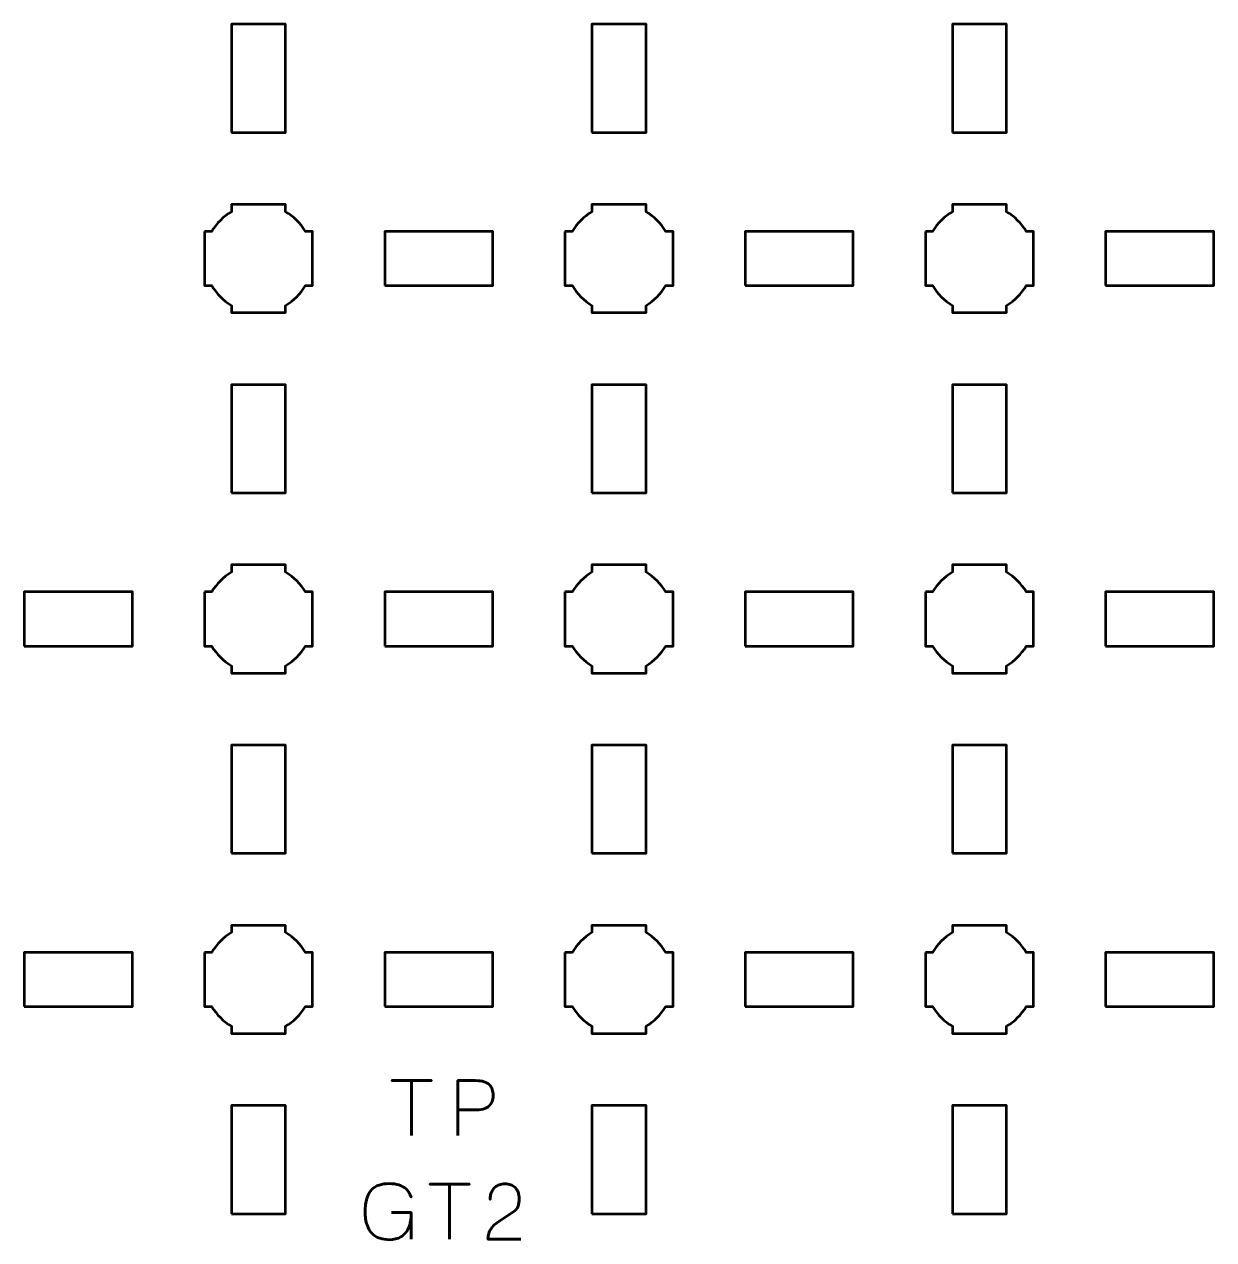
# Model space of a CAD drawing. Header units: centimetres. Extents: x -27.8 to 6.8, y -32.1 to 2.4.
# Drawn here: x -25.8 to -19.2, y -14.29 to -7.55 of the extents above; entities that cross this region are included whole.
import ezdxf

# ---------------------------------------------------------------- set-up
doc = ezdxf.new("R2010")
doc.units = ezdxf.units.CM
doc.header["$MEASUREMENT"] = 0
doc.layers.add('Layer 1', color=7, linetype='Continuous')

msp = doc.modelspace()

# ---------------------------------------------------------------- linework, layer by layer
at = {"layer": 'Layer 1', "lineweight": 53}
for points in [[(-24.65, -8.15), (-24.35, -8.15), (-24.35, -7.55), (-24.65, -7.55), (-24.65, -8.15)], [(-22.65, -8.15), (-22.35, -8.15), (-22.35, -7.55), (-22.65, -7.55), (-22.65, -8.15)], [(-20.65, -8.15), (-20.35, -8.15), (-20.35, -7.55), (-20.65, -7.55), (-20.65, -8.15)], [(-23.8, -9), (-23.2, -9), (-23.2, -8.7), (-23.8, -8.7), (-23.8, -9)], [(-21.8, -9), (-21.2, -9), (-21.2, -8.7), (-21.8, -8.7), (-21.8, -9)], [(-19.8, -9), (-19.2, -9), (-19.2, -8.7), (-19.8, -8.7), (-19.8, -9)], [(-24.65, -10.15), (-24.35, -10.15), (-24.35, -9.55), (-24.65, -9.55), (-24.65, -10.15)], [(-22.65, -10.15), (-22.35, -10.15), (-22.35, -9.55), (-22.65, -9.55), (-22.65, -10.15)], [(-20.65, -10.15), (-20.35, -10.15), (-20.35, -9.55), (-20.65, -9.55), (-20.65, -10.15)], [(-25.8, -11), (-25.2, -11), (-25.2, -10.7), (-25.8, -10.7), (-25.8, -11)], [(-23.8, -11), (-23.2, -11), (-23.2, -10.7), (-23.8, -10.7), (-23.8, -11)], [(-21.8, -11), (-21.2, -11), (-21.2, -10.7), (-21.8, -10.7), (-21.8, -11)], [(-19.8, -11), (-19.2, -11), (-19.2, -10.7), (-19.8, -10.7), (-19.8, -11)], [(-24.65, -12.15), (-24.35, -12.15), (-24.35, -11.55), (-24.65, -11.55), (-24.65, -12.15)], [(-22.65, -12.15), (-22.35, -12.15), (-22.35, -11.55), (-22.65, -11.55), (-22.65, -12.15)], [(-20.65, -12.15), (-20.35, -12.15), (-20.35, -11.55), (-20.65, -11.55), (-20.65, -12.15)], [(-25.8, -13), (-25.2, -13), (-25.2, -12.7), (-25.8, -12.7), (-25.8, -13)], [(-23.8, -13), (-23.2, -13), (-23.2, -12.7), (-23.8, -12.7), (-23.8, -13)], [(-21.8, -13), (-21.2, -13), (-21.2, -12.7), (-21.8, -12.7), (-21.8, -13)], [(-19.8, -13), (-19.2, -13), (-19.2, -12.7), (-19.8, -12.7), (-19.8, -13)], [(-24.65, -14.15), (-24.35, -14.15), (-24.35, -13.55), (-24.65, -13.55), (-24.65, -14.15)], [(-22.65, -14.15), (-22.35, -14.15), (-22.35, -13.55), (-22.65, -13.55), (-22.65, -14.15)], [(-20.65, -14.15), (-20.35, -14.15), (-20.35, -13.55), (-20.65, -13.55), (-20.65, -14.15)]]:
    msp.add_lwpolyline(points, close=True, dxfattribs=at)
for points in [[(-24.8, -8.7), (-24.8, -8.7), (-24.75985, -8.7), (-24.75985, -8.7), (-24.75985, -8.7), (-24.7335, -8.65447), (-24.69553, -8.6165), (-24.65, -8.59015), (-24.65, -8.59015), (-24.65, -8.59015), (-24.65, -8.55), (-24.65, -8.55), (-24.65, -8.55), (-24.65, -8.55), (-24.5, -8.55), (-24.5, -8.55), (-24.5, -8.55), (-24.5, -8.55), (-24.35, -8.55), (-24.35, -8.55), (-24.35, -8.55), (-24.35, -8.55), (-24.35, -8.59015), (-24.35, -8.59015), (-24.35, -8.59015), (-24.30447, -8.6165), (-24.2665, -8.65447), (-24.24015, -8.7), (-24.24015, -8.7), (-24.24015, -8.7), (-24.2, -8.7), (-24.2, -8.7), (-24.2, -8.7), (-24.2, -8.7), (-24.2, -8.85), (-24.2, -8.85), (-24.2, -8.85), (-24.2, -8.85), (-24.2, -9), (-24.2, -9), (-24.2, -9), (-24.2, -9), (-24.24015, -9), (-24.24015, -9), (-24.24015, -9), (-24.2665, -9.04553), (-24.30447, -9.0835), (-24.35, -9.10985), (-24.35, -9.10985), (-24.35, -9.10985), (-24.35, -9.15), (-24.35, -9.15), (-24.35, -9.15), (-24.35, -9.15), (-24.5, -9.15), (-24.5, -9.15), (-24.5, -9.15), (-24.5, -9.15), (-24.65, -9.15), (-24.65, -9.15), (-24.65, -9.15), (-24.65, -9.15), (-24.65, -9.10985), (-24.65, -9.10985), (-24.65, -9.10985), (-24.69553, -9.0835), (-24.7335, -9.04553), (-24.75985, -9), (-24.75985, -9), (-24.75985, -9), (-24.8, -9), (-24.8, -9), (-24.8, -9), (-24.8, -9), (-24.8, -8.85), (-24.8, -8.85), (-24.8, -8.85), (-24.8, -8.85), (-24.8, -8.7), (-24.8, -8.7)], [(-22.8, -8.7), (-22.8, -8.7), (-22.75985, -8.7), (-22.75985, -8.7), (-22.75985, -8.7), (-22.7335, -8.65447), (-22.69553, -8.6165), (-22.65, -8.59015), (-22.65, -8.59015), (-22.65, -8.59015), (-22.65, -8.55), (-22.65, -8.55), (-22.65, -8.55), (-22.65, -8.55), (-22.5, -8.55), (-22.5, -8.55), (-22.5, -8.55), (-22.5, -8.55), (-22.35, -8.55), (-22.35, -8.55), (-22.35, -8.55), (-22.35, -8.55), (-22.35, -8.59015), (-22.35, -8.59015), (-22.35, -8.59015), (-22.30447, -8.6165), (-22.2665, -8.65447), (-22.24015, -8.7), (-22.24015, -8.7), (-22.24015, -8.7), (-22.2, -8.7), (-22.2, -8.7), (-22.2, -8.7), (-22.2, -8.7), (-22.2, -8.85), (-22.2, -8.85), (-22.2, -8.85), (-22.2, -8.85), (-22.2, -9), (-22.2, -9), (-22.2, -9), (-22.2, -9), (-22.24015, -9), (-22.24015, -9), (-22.24015, -9), (-22.2665, -9.04553), (-22.30447, -9.0835), (-22.35, -9.10985), (-22.35, -9.10985), (-22.35, -9.10985), (-22.35, -9.15), (-22.35, -9.15), (-22.35, -9.15), (-22.35, -9.15), (-22.5, -9.15), (-22.5, -9.15), (-22.5, -9.15), (-22.5, -9.15), (-22.65, -9.15), (-22.65, -9.15), (-22.65, -9.15), (-22.65, -9.15), (-22.65, -9.10985), (-22.65, -9.10985), (-22.65, -9.10985), (-22.69553, -9.0835), (-22.7335, -9.04553), (-22.75985, -9), (-22.75985, -9), (-22.75985, -9), (-22.8, -9), (-22.8, -9), (-22.8, -9), (-22.8, -9), (-22.8, -8.85), (-22.8, -8.85), (-22.8, -8.85), (-22.8, -8.85), (-22.8, -8.7), (-22.8, -8.7)], [(-20.8, -8.7), (-20.8, -8.7), (-20.75985, -8.7), (-20.75985, -8.7), (-20.75985, -8.7), (-20.7335, -8.65447), (-20.69553, -8.6165), (-20.65, -8.59015), (-20.65, -8.59015), (-20.65, -8.59015), (-20.65, -8.55), (-20.65, -8.55), (-20.65, -8.55), (-20.65, -8.55), (-20.5, -8.55), (-20.5, -8.55), (-20.5, -8.55), (-20.5, -8.55), (-20.35, -8.55), (-20.35, -8.55), (-20.35, -8.55), (-20.35, -8.55), (-20.35, -8.59015), (-20.35, -8.59015), (-20.35, -8.59015), (-20.30447, -8.6165), (-20.2665, -8.65447), (-20.24015, -8.7), (-20.24015, -8.7), (-20.24015, -8.7), (-20.2, -8.7), (-20.2, -8.7), (-20.2, -8.7), (-20.2, -8.7), (-20.2, -8.85), (-20.2, -8.85), (-20.2, -8.85), (-20.2, -8.85), (-20.2, -9), (-20.2, -9), (-20.2, -9), (-20.2, -9), (-20.24015, -9), (-20.24015, -9), (-20.24015, -9), (-20.2665, -9.04553), (-20.30447, -9.0835), (-20.35, -9.10985), (-20.35, -9.10985), (-20.35, -9.10985), (-20.35, -9.15), (-20.35, -9.15), (-20.35, -9.15), (-20.35, -9.15), (-20.5, -9.15), (-20.5, -9.15), (-20.5, -9.15), (-20.5, -9.15), (-20.65, -9.15), (-20.65, -9.15), (-20.65, -9.15), (-20.65, -9.15), (-20.65, -9.10985), (-20.65, -9.10985), (-20.65, -9.10985), (-20.69553, -9.0835), (-20.7335, -9.04553), (-20.75985, -9), (-20.75985, -9), (-20.75985, -9), (-20.8, -9), (-20.8, -9), (-20.8, -9), (-20.8, -9), (-20.8, -8.85), (-20.8, -8.85), (-20.8, -8.85), (-20.8, -8.85), (-20.8, -8.7), (-20.8, -8.7)], [(-24.8, -10.7), (-24.8, -10.7), (-24.75985, -10.7), (-24.75985, -10.7), (-24.75985, -10.7), (-24.7335, -10.65447), (-24.69553, -10.6165), (-24.65, -10.59015), (-24.65, -10.59015), (-24.65, -10.59015), (-24.65, -10.55), (-24.65, -10.55), (-24.65, -10.55), (-24.65, -10.55), (-24.5, -10.55), (-24.5, -10.55), (-24.5, -10.55), (-24.5, -10.55), (-24.35, -10.55), (-24.35, -10.55), (-24.35, -10.55), (-24.35, -10.55), (-24.35, -10.59015), (-24.35, -10.59015), (-24.35, -10.59015), (-24.30447, -10.6165), (-24.2665, -10.65447), (-24.24015, -10.7), (-24.24015, -10.7), (-24.24015, -10.7), (-24.2, -10.7), (-24.2, -10.7), (-24.2, -10.7), (-24.2, -10.7), (-24.2, -10.85), (-24.2, -10.85), (-24.2, -10.85), (-24.2, -10.85), (-24.2, -11), (-24.2, -11), (-24.2, -11), (-24.2, -11), (-24.24015, -11), (-24.24015, -11), (-24.24015, -11), (-24.2665, -11.04553), (-24.30447, -11.0835), (-24.35, -11.10985), (-24.35, -11.10985), (-24.35, -11.10985), (-24.35, -11.15), (-24.35, -11.15), (-24.35, -11.15), (-24.35, -11.15), (-24.5, -11.15), (-24.5, -11.15), (-24.5, -11.15), (-24.5, -11.15), (-24.65, -11.15), (-24.65, -11.15), (-24.65, -11.15), (-24.65, -11.15), (-24.65, -11.10985), (-24.65, -11.10985), (-24.65, -11.10985), (-24.69553, -11.0835), (-24.7335, -11.04553), (-24.75985, -11), (-24.75985, -11), (-24.75985, -11), (-24.8, -11), (-24.8, -11), (-24.8, -11), (-24.8, -11), (-24.8, -10.85), (-24.8, -10.85), (-24.8, -10.85), (-24.8, -10.85), (-24.8, -10.7), (-24.8, -10.7)], [(-22.8, -10.7), (-22.8, -10.7), (-22.75985, -10.7), (-22.75985, -10.7), (-22.75985, -10.7), (-22.7335, -10.65447), (-22.69553, -10.6165), (-22.65, -10.59015), (-22.65, -10.59015), (-22.65, -10.59015), (-22.65, -10.55), (-22.65, -10.55), (-22.65, -10.55), (-22.65, -10.55), (-22.5, -10.55), (-22.5, -10.55), (-22.5, -10.55), (-22.5, -10.55), (-22.35, -10.55), (-22.35, -10.55), (-22.35, -10.55), (-22.35, -10.55), (-22.35, -10.59015), (-22.35, -10.59015), (-22.35, -10.59015), (-22.30447, -10.6165), (-22.2665, -10.65447), (-22.24015, -10.7), (-22.24015, -10.7), (-22.24015, -10.7), (-22.2, -10.7), (-22.2, -10.7), (-22.2, -10.7), (-22.2, -10.7), (-22.2, -10.85), (-22.2, -10.85), (-22.2, -10.85), (-22.2, -10.85), (-22.2, -11), (-22.2, -11), (-22.2, -11), (-22.2, -11), (-22.24015, -11), (-22.24015, -11), (-22.24015, -11), (-22.2665, -11.04553), (-22.30447, -11.0835), (-22.35, -11.10985), (-22.35, -11.10985), (-22.35, -11.10985), (-22.35, -11.15), (-22.35, -11.15), (-22.35, -11.15), (-22.35, -11.15), (-22.5, -11.15), (-22.5, -11.15), (-22.5, -11.15), (-22.5, -11.15), (-22.65, -11.15), (-22.65, -11.15), (-22.65, -11.15), (-22.65, -11.15), (-22.65, -11.10985), (-22.65, -11.10985), (-22.65, -11.10985), (-22.69553, -11.0835), (-22.7335, -11.04553), (-22.75985, -11), (-22.75985, -11), (-22.75985, -11), (-22.8, -11), (-22.8, -11), (-22.8, -11), (-22.8, -11), (-22.8, -10.85), (-22.8, -10.85), (-22.8, -10.85), (-22.8, -10.85), (-22.8, -10.7), (-22.8, -10.7)], [(-20.8, -10.7), (-20.8, -10.7), (-20.75985, -10.7), (-20.75985, -10.7), (-20.75985, -10.7), (-20.7335, -10.65447), (-20.69553, -10.6165), (-20.65, -10.59015), (-20.65, -10.59015), (-20.65, -10.59015), (-20.65, -10.55), (-20.65, -10.55), (-20.65, -10.55), (-20.65, -10.55), (-20.5, -10.55), (-20.5, -10.55), (-20.5, -10.55), (-20.5, -10.55), (-20.35, -10.55), (-20.35, -10.55), (-20.35, -10.55), (-20.35, -10.55), (-20.35, -10.59015), (-20.35, -10.59015), (-20.35, -10.59015), (-20.30447, -10.6165), (-20.2665, -10.65447), (-20.24015, -10.7), (-20.24015, -10.7), (-20.24015, -10.7), (-20.2, -10.7), (-20.2, -10.7), (-20.2, -10.7), (-20.2, -10.7), (-20.2, -10.85), (-20.2, -10.85), (-20.2, -10.85), (-20.2, -10.85), (-20.2, -11), (-20.2, -11), (-20.2, -11), (-20.2, -11), (-20.24015, -11), (-20.24015, -11), (-20.24015, -11), (-20.2665, -11.04553), (-20.30447, -11.0835), (-20.35, -11.10985), (-20.35, -11.10985), (-20.35, -11.10985), (-20.35, -11.15), (-20.35, -11.15), (-20.35, -11.15), (-20.35, -11.15), (-20.5, -11.15), (-20.5, -11.15), (-20.5, -11.15), (-20.5, -11.15), (-20.65, -11.15), (-20.65, -11.15), (-20.65, -11.15), (-20.65, -11.15), (-20.65, -11.10985), (-20.65, -11.10985), (-20.65, -11.10985), (-20.69553, -11.0835), (-20.7335, -11.04553), (-20.75985, -11), (-20.75985, -11), (-20.75985, -11), (-20.8, -11), (-20.8, -11), (-20.8, -11), (-20.8, -11), (-20.8, -10.85), (-20.8, -10.85), (-20.8, -10.85), (-20.8, -10.85), (-20.8, -10.7), (-20.8, -10.7)], [(-24.8, -12.7), (-24.8, -12.7), (-24.75985, -12.7), (-24.75985, -12.7), (-24.75985, -12.7), (-24.7335, -12.65447), (-24.69553, -12.6165), (-24.65, -12.59015), (-24.65, -12.59015), (-24.65, -12.59015), (-24.65, -12.55), (-24.65, -12.55), (-24.65, -12.55), (-24.65, -12.55), (-24.5, -12.55), (-24.5, -12.55), (-24.5, -12.55), (-24.5, -12.55), (-24.35, -12.55), (-24.35, -12.55), (-24.35, -12.55), (-24.35, -12.55), (-24.35, -12.59015), (-24.35, -12.59015), (-24.35, -12.59015), (-24.30447, -12.6165), (-24.2665, -12.65447), (-24.24015, -12.7), (-24.24015, -12.7), (-24.24015, -12.7), (-24.2, -12.7), (-24.2, -12.7), (-24.2, -12.7), (-24.2, -12.7), (-24.2, -12.85), (-24.2, -12.85), (-24.2, -12.85), (-24.2, -12.85), (-24.2, -13), (-24.2, -13), (-24.2, -13), (-24.2, -13), (-24.24015, -13), (-24.24015, -13), (-24.24015, -13), (-24.2665, -13.04553), (-24.30447, -13.0835), (-24.35, -13.10985), (-24.35, -13.10985), (-24.35, -13.10985), (-24.35, -13.15), (-24.35, -13.15), (-24.35, -13.15), (-24.35, -13.15), (-24.5, -13.15), (-24.5, -13.15), (-24.5, -13.15), (-24.5, -13.15), (-24.65, -13.15), (-24.65, -13.15), (-24.65, -13.15), (-24.65, -13.15), (-24.65, -13.10985), (-24.65, -13.10985), (-24.65, -13.10985), (-24.69553, -13.0835), (-24.7335, -13.04553), (-24.75985, -13), (-24.75985, -13), (-24.75985, -13), (-24.8, -13), (-24.8, -13), (-24.8, -13), (-24.8, -13), (-24.8, -12.85), (-24.8, -12.85), (-24.8, -12.85), (-24.8, -12.85), (-24.8, -12.7), (-24.8, -12.7)], [(-22.8, -12.7), (-22.8, -12.7), (-22.75985, -12.7), (-22.75985, -12.7), (-22.75985, -12.7), (-22.7335, -12.65447), (-22.69553, -12.6165), (-22.65, -12.59015), (-22.65, -12.59015), (-22.65, -12.59015), (-22.65, -12.55), (-22.65, -12.55), (-22.65, -12.55), (-22.65, -12.55), (-22.5, -12.55), (-22.5, -12.55), (-22.5, -12.55), (-22.5, -12.55), (-22.35, -12.55), (-22.35, -12.55), (-22.35, -12.55), (-22.35, -12.55), (-22.35, -12.59015), (-22.35, -12.59015), (-22.35, -12.59015), (-22.30447, -12.6165), (-22.2665, -12.65447), (-22.24015, -12.7), (-22.24015, -12.7), (-22.24015, -12.7), (-22.2, -12.7), (-22.2, -12.7), (-22.2, -12.7), (-22.2, -12.7), (-22.2, -12.85), (-22.2, -12.85), (-22.2, -12.85), (-22.2, -12.85), (-22.2, -13), (-22.2, -13), (-22.2, -13), (-22.2, -13), (-22.24015, -13), (-22.24015, -13), (-22.24015, -13), (-22.2665, -13.04553), (-22.30447, -13.0835), (-22.35, -13.10985), (-22.35, -13.10985), (-22.35, -13.10985), (-22.35, -13.15), (-22.35, -13.15), (-22.35, -13.15), (-22.35, -13.15), (-22.5, -13.15), (-22.5, -13.15), (-22.5, -13.15), (-22.5, -13.15), (-22.65, -13.15), (-22.65, -13.15), (-22.65, -13.15), (-22.65, -13.15), (-22.65, -13.10985), (-22.65, -13.10985), (-22.65, -13.10985), (-22.69553, -13.0835), (-22.7335, -13.04553), (-22.75985, -13), (-22.75985, -13), (-22.75985, -13), (-22.8, -13), (-22.8, -13), (-22.8, -13), (-22.8, -13), (-22.8, -12.85), (-22.8, -12.85), (-22.8, -12.85), (-22.8, -12.85), (-22.8, -12.7), (-22.8, -12.7)], [(-20.8, -12.7), (-20.8, -12.7), (-20.75985, -12.7), (-20.75985, -12.7), (-20.75985, -12.7), (-20.7335, -12.65447), (-20.69553, -12.6165), (-20.65, -12.59015), (-20.65, -12.59015), (-20.65, -12.59015), (-20.65, -12.55), (-20.65, -12.55), (-20.65, -12.55), (-20.65, -12.55), (-20.5, -12.55), (-20.5, -12.55), (-20.5, -12.55), (-20.5, -12.55), (-20.35, -12.55), (-20.35, -12.55), (-20.35, -12.55), (-20.35, -12.55), (-20.35, -12.59015), (-20.35, -12.59015), (-20.35, -12.59015), (-20.30447, -12.6165), (-20.2665, -12.65447), (-20.24015, -12.7), (-20.24015, -12.7), (-20.24015, -12.7), (-20.2, -12.7), (-20.2, -12.7), (-20.2, -12.7), (-20.2, -12.7), (-20.2, -12.85), (-20.2, -12.85), (-20.2, -12.85), (-20.2, -12.85), (-20.2, -13), (-20.2, -13), (-20.2, -13), (-20.2, -13), (-20.24015, -13), (-20.24015, -13), (-20.24015, -13), (-20.2665, -13.04553), (-20.30447, -13.0835), (-20.35, -13.10985), (-20.35, -13.10985), (-20.35, -13.10985), (-20.35, -13.15), (-20.35, -13.15), (-20.35, -13.15), (-20.35, -13.15), (-20.5, -13.15), (-20.5, -13.15), (-20.5, -13.15), (-20.5, -13.15), (-20.65, -13.15), (-20.65, -13.15), (-20.65, -13.15), (-20.65, -13.15), (-20.65, -13.10985), (-20.65, -13.10985), (-20.65, -13.10985), (-20.69553, -13.0835), (-20.7335, -13.04553), (-20.75985, -13), (-20.75985, -13), (-20.75985, -13), (-20.8, -13), (-20.8, -13), (-20.8, -13), (-20.8, -13), (-20.8, -12.85), (-20.8, -12.85), (-20.8, -12.85), (-20.8, -12.85), (-20.8, -12.7), (-20.8, -12.7)]]:
    msp.add_open_spline(points, degree=3, knots=[0, 0, 0, 0, 0.05, 0.05, 0.05, 0.05, 0.1, 0.1, 0.1, 0.1, 0.15, 0.15, 0.15, 0.15, 0.2, 0.2, 0.2, 0.2, 0.25, 0.25, 0.25, 0.25, 0.3, 0.3, 0.3, 0.3, 0.35, 0.35, 0.35, 0.35, 0.4, 0.4, 0.4, 0.4, 0.45, 0.45, 0.45, 0.45, 0.5, 0.5, 0.5, 0.5, 0.55, 0.55, 0.55, 0.55, 0.6, 0.6, 0.6, 0.6, 0.65, 0.65, 0.65, 0.65, 0.7, 0.7, 0.7, 0.7, 0.75, 0.75, 0.75, 0.75, 0.8, 0.8, 0.8, 0.8, 0.85, 0.85, 0.85, 0.85, 0.9, 0.9, 0.9, 0.9, 0.95, 0.95, 0.95, 0.95, 1, 1, 1, 1], dxfattribs=at)
at = {"layer": 'Layer 1', "color": 5, "lineweight": 53}
for points, knots in [([(-23.65176, -13.71686), (-23.65176, -13.71686), (-23.65176, -13.41164), (-23.65176, -13.41164), (-23.65176, -13.41164), (-23.65176, -13.41164), (-23.7614, -13.41164), (-23.7614, -13.41164), (-23.7614, -13.41164), (-23.7614, -13.41164), (-23.54127, -13.41164), (-23.54127, -13.41164), (-23.54127, -13.41164), (-23.54127, -13.41164), (-23.65176, -13.41164), (-23.65176, -13.41164), (-23.65176, -13.41164), (-23.65176, -13.41164), (-23.65176, -13.71686), (-23.65176, -13.71686)], [0, 0, 0, 0, 0.2, 0.2, 0.2, 0.2, 0.4, 0.4, 0.4, 0.4, 0.6, 0.6, 0.6, 0.6, 0.8, 0.8, 0.8, 0.8, 1, 1, 1, 1]), ([(-23.39353, -13.71686), (-23.39353, -13.71686), (-23.39353, -13.41164), (-23.39353, -13.41164), (-23.39353, -13.41164), (-23.39353, -13.41164), (-23.29616, -13.41164), (-23.29616, -13.41164), (-23.29616, -13.41164), (-23.27669, -13.41171), (-23.26068, -13.4139), (-23.24805, -13.41813), (-23.24805, -13.41813), (-23.23549, -13.42229), (-23.22561, -13.42808), (-23.21848, -13.43542), (-23.21848, -13.43542), (-23.21136, -13.44268), (-23.20628, -13.45101), (-23.20317, -13.46039), (-23.20317, -13.46039), (-23.20014, -13.46978), (-23.19838, -13.47958), (-23.19795, -13.48996), (-23.19795, -13.48996), (-23.19746, -13.50033), (-23.19866, -13.51049), (-23.20148, -13.52036), (-23.20148, -13.52036), (-23.20437, -13.53024), (-23.20924, -13.5392), (-23.21623, -13.54725), (-23.21623, -13.54725), (-23.22314, -13.55529), (-23.23252, -13.56171), (-23.24431, -13.56644), (-23.24431, -13.56644), (-23.25609, -13.57123), (-23.27069, -13.57363), (-23.28812, -13.57377), (-23.28812, -13.57377), (-23.28812, -13.57377), (-23.39353, -13.57377), (-23.39353, -13.57377), (-23.39353, -13.57377), (-23.39353, -13.57377), (-23.28812, -13.57377), (-23.28812, -13.57377), (-23.28812, -13.57377), (-23.27105, -13.57363), (-23.25658, -13.57123), (-23.24487, -13.56644), (-23.24487, -13.56644), (-23.23309, -13.56171), (-23.2237, -13.55529), (-23.21665, -13.54725), (-23.21665, -13.54725), (-23.20966, -13.5392), (-23.20465, -13.53024), (-23.20169, -13.52036), (-23.20169, -13.52036), (-23.19873, -13.51049), (-23.19746, -13.50033), (-23.19795, -13.48996), (-23.19795, -13.48996), (-23.19838, -13.47958), (-23.20014, -13.46978), (-23.20331, -13.46039), (-23.20331, -13.46039), (-23.20642, -13.45101), (-23.21164, -13.44268), (-23.21877, -13.43542), (-23.21877, -13.43542), (-23.22596, -13.42808), (-23.23584, -13.42229), (-23.2484, -13.41813), (-23.2484, -13.41813), (-23.26103, -13.4139), (-23.2769, -13.41171), (-23.29616, -13.41164), (-23.29616, -13.41164), (-23.29616, -13.41164), (-23.39353, -13.41164), (-23.39353, -13.41164), (-23.39353, -13.41164), (-23.39353, -13.41164), (-23.39353, -13.71686), (-23.39353, -13.71686)], [0, 0, 0, 0, 0.0454545, 0.0454545, 0.0454545, 0.0454545, 0.0909091, 0.0909091, 0.0909091, 0.0909091, 0.1363636, 0.1363636, 0.1363636, 0.1363636, 0.1818182, 0.1818182, 0.1818182, 0.1818182, 0.2272727, 0.2272727, 0.2272727, 0.2272727, 0.2727273, 0.2727273, 0.2727273, 0.2727273, 0.3181818, 0.3181818, 0.3181818, 0.3181818, 0.3636364, 0.3636364, 0.3636364, 0.3636364, 0.4090909, 0.4090909, 0.4090909, 0.4090909, 0.4545455, 0.4545455, 0.4545455, 0.4545455, 0.5, 0.5, 0.5, 0.5, 0.5454545, 0.5454545, 0.5454545, 0.5454545, 0.5909091, 0.5909091, 0.5909091, 0.5909091, 0.6363636, 0.6363636, 0.6363636, 0.6363636, 0.6818182, 0.6818182, 0.6818182, 0.6818182, 0.7272727, 0.7272727, 0.7272727, 0.7272727, 0.7727273, 0.7727273, 0.7727273, 0.7727273, 0.8181818, 0.8181818, 0.8181818, 0.8181818, 0.8636364, 0.8636364, 0.8636364, 0.8636364, 0.9090909, 0.9090909, 0.9090909, 0.9090909, 0.9545455, 0.9545455, 0.9545455, 0.9545455, 1, 1, 1, 1]), ([(-23.76182, -14.144), (-23.76182, -14.144), (-23.65303, -14.144), (-23.65303, -14.144), (-23.65303, -14.144), (-23.65317, -14.17865), (-23.65811, -14.20708), (-23.66799, -14.22923), (-23.66799, -14.22923), (-23.67786, -14.25146), (-23.69183, -14.26783), (-23.71004, -14.27848), (-23.71004, -14.27848), (-23.72824, -14.28907), (-23.74983, -14.29436), (-23.77495, -14.29429), (-23.77495, -14.29429), (-23.79379, -14.29436), (-23.81128, -14.29175), (-23.82744, -14.28631), (-23.82744, -14.28631), (-23.8436, -14.28095), (-23.85778, -14.2722), (-23.86992, -14.26014), (-23.86992, -14.26014), (-23.88205, -14.24807), (-23.89158, -14.23213), (-23.89835, -14.2123), (-23.89835, -14.2123), (-23.90512, -14.19248), (-23.90858, -14.16813), (-23.90872, -14.13935), (-23.90872, -14.13935), (-23.90865, -14.11042), (-23.90562, -14.08601), (-23.89962, -14.06597), (-23.89962, -14.06597), (-23.89355, -14.046), (-23.8848, -14.02992), (-23.87323, -14.01771), (-23.87323, -14.01771), (-23.86173, -14.00558), (-23.84769, -13.99676), (-23.83118, -13.99125), (-23.83118, -13.99125), (-23.81467, -13.98575), (-23.79597, -13.98307), (-23.77495, -13.98314), (-23.77495, -13.98314), (-23.75498, -13.98307), (-23.73706, -13.98554), (-23.72111, -13.99055), (-23.72111, -13.99055), (-23.70517, -13.99556), (-23.69148, -14.0036), (-23.68005, -14.01468), (-23.68005, -14.01468), (-23.66855, -14.02575), (-23.65959, -14.04036), (-23.65303, -14.05849), (-23.65303, -14.05849), (-23.65959, -14.04036), (-23.66855, -14.02575), (-23.68005, -14.01468), (-23.68005, -14.01468), (-23.69148, -14.0036), (-23.70517, -13.99556), (-23.72111, -13.99055), (-23.72111, -13.99055), (-23.73706, -13.98554), (-23.75498, -13.98307), (-23.77495, -13.98314), (-23.77495, -13.98314), (-23.79597, -13.98307), (-23.81467, -13.98575), (-23.83118, -13.99125), (-23.83118, -13.99125), (-23.84769, -13.99676), (-23.86173, -14.00558), (-23.87323, -14.01771), (-23.87323, -14.01771), (-23.8848, -14.02992), (-23.89355, -14.046), (-23.89962, -14.06597), (-23.89962, -14.06597), (-23.90562, -14.08601), (-23.90865, -14.11042), (-23.90872, -14.13935), (-23.90872, -14.13935), (-23.90858, -14.16813), (-23.90512, -14.19248), (-23.89835, -14.2123), (-23.89835, -14.2123), (-23.89158, -14.23213), (-23.88205, -14.24807), (-23.86992, -14.26014), (-23.86992, -14.26014), (-23.85778, -14.2722), (-23.8436, -14.28095), (-23.82744, -14.28631), (-23.82744, -14.28631), (-23.81128, -14.29175), (-23.79379, -14.29436), (-23.77495, -14.29429), (-23.77495, -14.29429), (-23.74983, -14.29436), (-23.72824, -14.28907), (-23.71004, -14.27848), (-23.71004, -14.27848), (-23.69183, -14.26783), (-23.67786, -14.25146), (-23.66799, -14.22923), (-23.66799, -14.22923), (-23.65811, -14.20708), (-23.65317, -14.17865), (-23.65303, -14.144), (-23.65303, -14.144), (-23.65303, -14.144), (-23.76182, -14.144), (-23.76182, -14.144)], [0, 0, 0, 0, 0.0333333, 0.0333333, 0.0333333, 0.0333333, 0.0666667, 0.0666667, 0.0666667, 0.0666667, 0.1, 0.1, 0.1, 0.1, 0.1333333, 0.1333333, 0.1333333, 0.1333333, 0.1666667, 0.1666667, 0.1666667, 0.1666667, 0.2, 0.2, 0.2, 0.2, 0.2333333, 0.2333333, 0.2333333, 0.2333333, 0.2666667, 0.2666667, 0.2666667, 0.2666667, 0.3, 0.3, 0.3, 0.3, 0.3333333, 0.3333333, 0.3333333, 0.3333333, 0.3666667, 0.3666667, 0.3666667, 0.3666667, 0.4, 0.4, 0.4, 0.4, 0.4333333, 0.4333333, 0.4333333, 0.4333333, 0.4666667, 0.4666667, 0.4666667, 0.4666667, 0.5, 0.5, 0.5, 0.5, 0.5333333, 0.5333333, 0.5333333, 0.5333333, 0.5666667, 0.5666667, 0.5666667, 0.5666667, 0.6, 0.6, 0.6, 0.6, 0.6333333, 0.6333333, 0.6333333, 0.6333333, 0.6666667, 0.6666667, 0.6666667, 0.6666667, 0.7, 0.7, 0.7, 0.7, 0.7333333, 0.7333333, 0.7333333, 0.7333333, 0.7666667, 0.7666667, 0.7666667, 0.7666667, 0.8, 0.8, 0.8, 0.8, 0.8333333, 0.8333333, 0.8333333, 0.8333333, 0.8666667, 0.8666667, 0.8666667, 0.8666667, 0.9, 0.9, 0.9, 0.9, 0.9333333, 0.9333333, 0.9333333, 0.9333333, 0.9666667, 0.9666667, 0.9666667, 0.9666667, 1, 1, 1, 1]), ([(-23.43967, -14.29217), (-23.43967, -14.29217), (-23.43967, -13.98695), (-23.43967, -13.98695), (-23.43967, -13.98695), (-23.43967, -13.98695), (-23.54931, -13.98695), (-23.54931, -13.98695), (-23.54931, -13.98695), (-23.54931, -13.98695), (-23.32918, -13.98695), (-23.32918, -13.98695), (-23.32918, -13.98695), (-23.32918, -13.98695), (-23.43967, -13.98695), (-23.43967, -13.98695), (-23.43967, -13.98695), (-23.43967, -13.98695), (-23.43967, -14.29217), (-23.43967, -14.29217)], [0, 0, 0, 0, 0.2, 0.2, 0.2, 0.2, 0.4, 0.4, 0.4, 0.4, 0.6, 0.6, 0.6, 0.6, 0.8, 0.8, 0.8, 0.8, 1, 1, 1, 1]), ([(-23.04555, -14.29217), (-23.04555, -14.29217), (-23.22716, -14.29217), (-23.22716, -14.29217), (-23.22716, -14.29217), (-23.22681, -14.27989), (-23.22526, -14.26903), (-23.22264, -14.25971), (-23.22264, -14.25971), (-23.21996, -14.2504), (-23.21637, -14.24222), (-23.21192, -14.23516), (-23.21192, -14.23516), (-23.2074, -14.22811), (-23.20225, -14.22183), (-23.1964, -14.21632), (-23.1964, -14.21632), (-23.19054, -14.21075), (-23.18426, -14.20567), (-23.17749, -14.20087), (-23.17749, -14.20087), (-23.17072, -14.19614), (-23.16373, -14.19142), (-23.15646, -14.18676), (-23.15646, -14.18676), (-23.15646, -14.18676), (-23.08407, -14.1385), (-23.08407, -14.1385), (-23.08407, -14.1385), (-23.07667, -14.13328), (-23.07088, -14.12757), (-23.06679, -14.12143), (-23.06679, -14.12143), (-23.06263, -14.11529), (-23.05973, -14.1088), (-23.05797, -14.10195), (-23.05797, -14.10195), (-23.05628, -14.09518), (-23.05522, -14.0882), (-23.05487, -14.08114), (-23.05487, -14.08114), (-23.05451, -14.07401), (-23.05437, -14.06689), (-23.05444, -14.05976), (-23.05444, -14.05976), (-23.05444, -14.05391), (-23.05522, -14.04763), (-23.05677, -14.04085), (-23.05677, -14.04085), (-23.05839, -14.03415), (-23.06093, -14.02745), (-23.06453, -14.02082), (-23.06453, -14.02082), (-23.06813, -14.01418), (-23.07293, -14.00812), (-23.07892, -14.00261), (-23.07892, -14.00261), (-23.08492, -13.99718), (-23.09233, -13.99281), (-23.10115, -13.98949), (-23.10115, -13.98949), (-23.10997, -13.98617), (-23.12034, -13.98448), (-23.13233, -13.98441), (-23.13233, -13.98441), (-23.1444, -13.98448), (-23.15505, -13.98617), (-23.16423, -13.98942), (-23.16423, -13.98942), (-23.1734, -13.99266), (-23.18123, -13.99718), (-23.18772, -14.00289), (-23.18772, -14.00289), (-23.19421, -14.00861), (-23.19943, -14.01524), (-23.20352, -14.02265), (-23.20352, -14.02265), (-23.20762, -14.03006), (-23.21058, -14.03796), (-23.21248, -14.04629), (-23.21248, -14.04629), (-23.21439, -14.05461), (-23.21531, -14.06308), (-23.21531, -14.07162), (-23.21531, -14.07162), (-23.21531, -14.06308), (-23.21439, -14.05461), (-23.21248, -14.04629), (-23.21248, -14.04629), (-23.21058, -14.03796), (-23.20762, -14.03006), (-23.20352, -14.02265), (-23.20352, -14.02265), (-23.19943, -14.01524), (-23.19421, -14.00861), (-23.18772, -14.00289), (-23.18772, -14.00289), (-23.18123, -13.99718), (-23.1734, -13.99266), (-23.16423, -13.98942), (-23.16423, -13.98942), (-23.15505, -13.98617), (-23.1444, -13.98448), (-23.13233, -13.98441), (-23.13233, -13.98441), (-23.12034, -13.98448), (-23.10997, -13.98617), (-23.10115, -13.98949), (-23.10115, -13.98949), (-23.09233, -13.99281), (-23.08492, -13.99718), (-23.07892, -14.00261), (-23.07892, -14.00261), (-23.07293, -14.00812), (-23.06813, -14.01418), (-23.06453, -14.02082), (-23.06453, -14.02082), (-23.06093, -14.02745), (-23.05839, -14.03415), (-23.05677, -14.04085), (-23.05677, -14.04085), (-23.05522, -14.04763), (-23.05444, -14.05391), (-23.05444, -14.05976), (-23.05444, -14.05976), (-23.05437, -14.06689), (-23.05451, -14.07401), (-23.05487, -14.08114), (-23.05487, -14.08114), (-23.05522, -14.0882), (-23.05628, -14.09518), (-23.05797, -14.10195), (-23.05797, -14.10195), (-23.05973, -14.1088), (-23.06263, -14.11529), (-23.06679, -14.12143), (-23.06679, -14.12143), (-23.07088, -14.12757), (-23.07667, -14.13328), (-23.08407, -14.1385), (-23.08407, -14.1385), (-23.08407, -14.1385), (-23.15646, -14.18676), (-23.15646, -14.18676), (-23.15646, -14.18676), (-23.16373, -14.19142), (-23.17072, -14.19614), (-23.17749, -14.20087), (-23.17749, -14.20087), (-23.18426, -14.20567), (-23.19054, -14.21075), (-23.1964, -14.21632), (-23.1964, -14.21632), (-23.20225, -14.22183), (-23.2074, -14.22811), (-23.21192, -14.23516), (-23.21192, -14.23516), (-23.21637, -14.24222), (-23.21996, -14.2504), (-23.22264, -14.25971), (-23.22264, -14.25971), (-23.22526, -14.26903), (-23.22681, -14.27989), (-23.22716, -14.29217), (-23.22716, -14.29217), (-23.22716, -14.29217), (-23.04555, -14.29217), (-23.04555, -14.29217)], [0, 0, 0, 0, 0.0238095, 0.0238095, 0.0238095, 0.0238095, 0.047619, 0.047619, 0.047619, 0.047619, 0.0714286, 0.0714286, 0.0714286, 0.0714286, 0.0952381, 0.0952381, 0.0952381, 0.0952381, 0.1190476, 0.1190476, 0.1190476, 0.1190476, 0.1428571, 0.1428571, 0.1428571, 0.1428571, 0.1666667, 0.1666667, 0.1666667, 0.1666667, 0.1904762, 0.1904762, 0.1904762, 0.1904762, 0.2142857, 0.2142857, 0.2142857, 0.2142857, 0.2380952, 0.2380952, 0.2380952, 0.2380952, 0.2619048, 0.2619048, 0.2619048, 0.2619048, 0.2857143, 0.2857143, 0.2857143, 0.2857143, 0.3095238, 0.3095238, 0.3095238, 0.3095238, 0.3333333, 0.3333333, 0.3333333, 0.3333333, 0.3571429, 0.3571429, 0.3571429, 0.3571429, 0.3809524, 0.3809524, 0.3809524, 0.3809524, 0.4047619, 0.4047619, 0.4047619, 0.4047619, 0.4285714, 0.4285714, 0.4285714, 0.4285714, 0.452381, 0.452381, 0.452381, 0.452381, 0.4761905, 0.4761905, 0.4761905, 0.4761905, 0.5, 0.5, 0.5, 0.5, 0.5238095, 0.5238095, 0.5238095, 0.5238095, 0.547619, 0.547619, 0.547619, 0.547619, 0.5714286, 0.5714286, 0.5714286, 0.5714286, 0.5952381, 0.5952381, 0.5952381, 0.5952381, 0.6190476, 0.6190476, 0.6190476, 0.6190476, 0.6428571, 0.6428571, 0.6428571, 0.6428571, 0.6666667, 0.6666667, 0.6666667, 0.6666667, 0.6904762, 0.6904762, 0.6904762, 0.6904762, 0.7142857, 0.7142857, 0.7142857, 0.7142857, 0.7380952, 0.7380952, 0.7380952, 0.7380952, 0.7619048, 0.7619048, 0.7619048, 0.7619048, 0.7857143, 0.7857143, 0.7857143, 0.7857143, 0.8095238, 0.8095238, 0.8095238, 0.8095238, 0.8333333, 0.8333333, 0.8333333, 0.8333333, 0.8571429, 0.8571429, 0.8571429, 0.8571429, 0.8809524, 0.8809524, 0.8809524, 0.8809524, 0.9047619, 0.9047619, 0.9047619, 0.9047619, 0.9285714, 0.9285714, 0.9285714, 0.9285714, 0.952381, 0.952381, 0.952381, 0.952381, 0.9761905, 0.9761905, 0.9761905, 0.9761905, 1, 1, 1, 1]), ([(-23.65303, -14.29217), (-23.65303, -14.29217), (-23.65303, -14.144), (-23.65303, -14.144), (-23.65303, -14.144), (-23.65303, -14.144), (-23.65303, -14.29217), (-23.65303, -14.29217)], [0, 0, 0, 0, 0.5, 0.5, 0.5, 0.5, 1, 1, 1, 1])]:
    msp.add_open_spline(points, degree=3, knots=knots, dxfattribs=at)

doc.saveas('drawing.dxf')
